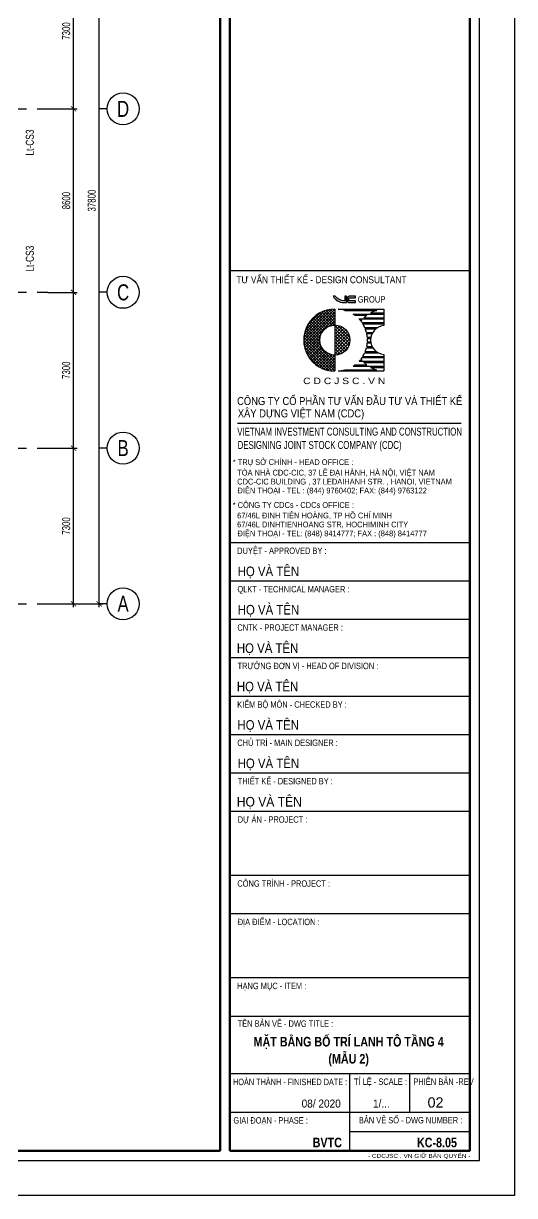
# Model space of a CAD drawing. Header units: millimetres. Extents: x 0 to 132458, y 0 to 365310.
# Drawn here: x 103131 to 126150, y 0 to 54941 of the extents above; entities that cross this region are included whole.
import ezdxf
from ezdxf.enums import TextEntityAlignment as Align

# ---------------------------------------------------------------- set-up
doc = ezdxf.new("R2010")
doc.units = ezdxf.units.MM
doc.header["$LTSCALE"] = 400
doc.header["$PDSIZE"] = -2
doc.linetypes.add('CENTER2', pattern=[1.125, 0.75, -0.125, 0.125, -0.125])
doc.layers.get('0').update_dxf_attribs({"lineweight": 5})
doc.layers.get('Defpoints').update_dxf_attribs({"color": 2})
doc.layers.add('02.CDC.DIM', color=1, linetype='Continuous', lineweight=20)
for name, color, linetype in [('CDC -TEXT KHUNG', 7, 'Continuous'), ('CDC-KHUNGTEN', 9, 'Continuous'), ('CDC.01.AXIS', 160, 'CENTER2'), ('CDC.02.DIM', 1, 'Continuous'), ('CDC.06.TEXT', 2, 'Continuous')]:
    doc.layers.add(name, color=color, linetype=linetype)
doc.styles.add('ARIAL', font='arial.ttf', dxfattribs={"width": 0.6})
doc.styles.add('Arial_B_3', font='arialbd.ttf', dxfattribs={"width": 0.75, "height": 3})
doc.styles.add('BIGTEXT', font='arial.ttf', dxfattribs={"width": 0.8})
doc.styles.add('KCS_SMTEXT', font='arial.ttf', dxfattribs={"width": 0.7})
doc.styles.add('KT CDC', font='arial.ttf', dxfattribs={"width": 0.85, "height": 200})
doc.dimstyles.new('KCS_DIM150', dxfattribs={"dimscale": 150, "dimtxt": 2.5, "dimasz": 1.6, "dimexe": 1.2, "dimexo": 0, "dimgap": 1, "dimtad": 1, "dimdec": 0, "dimzin": 0, "dimdsep": 46, "dimtxsty": 'KCS_SMTEXT', "dimblk": 'ARCHTICK', "dimcen": 0, "dimdle": 1, "dimclrd": 256, "dimclre": 256, "dimclrt": 2, "dimadec": 0, "dimazin": 0, "dimtfac": 1, "dimtdec": 0, "dimtix": 1, "dimtmove": 2, "dimatfit": 3, "dimfxl": 1, "dimtolj": 1, "dimtzin": 0, "dimarcsym": 0})

# ---------------------------------------------------------------- blocks, each defined once
blk = doc.blocks.new('_ArchTick')
at = {"color": 0, "linetype": 'ByBlock', "const_width": 0.15}
blk.add_lwpolyline([(-0.5, -0.5), (0.5, 0.5)], dxfattribs=at)
blk = doc.blocks.new('*D28')
at = {"layer": 'CDC.02.DIM', "lineweight": -2, "ltscale": 10, "transparency": 16777216}
for p, q in [((105477, 27587), (105477, 35187)), ((104277, 35037), (105657, 35037)), ((104277, 27737), (105657, 27737))]:
    blk.add_line(p, q, dxfattribs=at)
at = {"layer": 'Defpoints', "color": 0, "ltscale": 10, "transparency": 16777216}
for p in [(104277, 35037), (105477, 35037), (104277, 27737)]:
    blk.add_point(p, dxfattribs=at)
at = {"layer": 'CDC.02.DIM', "lineweight": -2, "ltscale": 10, "transparency": 16777216, "xscale": 240, "yscale": 240, "zscale": 240}
for p, rotation in [((105477, 35037), 90), ((105477, 27737), 270)]:
    blk.add_blockref('_ArchTick', p, dxfattribs=dict(at, rotation=rotation))
at = {"layer": 'CDC.02.DIM', "color": 2, "ltscale": 10, "transparency": 16777216, "insert": (105135, 31387), "char_height": 375, "attachment_point": 5, "rotation": 90, "style": 'KCS_SMTEXT'}
blk.add_mtext('\\A1;7300', dxfattribs=at)
blk = doc.blocks.new('*D29')
at = {"layer": 'CDC.02.DIM', "lineweight": -2, "ltscale": 10, "transparency": 16777216}
for p, q in [((104277, 42337), (105657, 42337)), ((105477, 34887), (105477, 42487)), ((104277, 35037), (105657, 35037))]:
    blk.add_line(p, q, dxfattribs=at)
at = {"layer": 'Defpoints', "color": 0, "ltscale": 10, "transparency": 16777216}
for p in [(104277, 42337), (105477, 42337), (104277, 35037)]:
    blk.add_point(p, dxfattribs=at)
at = {"layer": 'CDC.02.DIM', "lineweight": -2, "ltscale": 10, "transparency": 16777216, "xscale": 240, "yscale": 240, "zscale": 240}
for p, rotation in [((105477, 42337), 90), ((105477, 35037), 270)]:
    blk.add_blockref('_ArchTick', p, dxfattribs=dict(at, rotation=rotation))
at = {"layer": 'CDC.02.DIM', "color": 2, "ltscale": 10, "transparency": 16777216, "insert": (105135, 38687), "char_height": 375, "attachment_point": 5, "rotation": 90, "style": 'KCS_SMTEXT'}
blk.add_mtext('\\A1;7300', dxfattribs=at)
blk = doc.blocks.new('*D30')
at = {"layer": 'CDC.02.DIM', "lineweight": -2, "ltscale": 10, "transparency": 16777216}
for p, q in [((104277, 50937), (105657, 50937)), ((105477, 42187), (105477, 51087)), ((104277, 42337), (105657, 42337))]:
    blk.add_line(p, q, dxfattribs=at)
at = {"layer": 'Defpoints', "color": 0, "ltscale": 10, "transparency": 16777216}
for p in [(104277, 50937), (105477, 50937), (104277, 42337)]:
    blk.add_point(p, dxfattribs=at)
at = {"layer": 'CDC.02.DIM', "lineweight": -2, "ltscale": 10, "transparency": 16777216, "xscale": 240, "yscale": 240, "zscale": 240}
for p, rotation in [((105477, 50937), 90), ((105477, 42337), 270)]:
    blk.add_blockref('_ArchTick', p, dxfattribs=dict(at, rotation=rotation))
at = {"layer": 'CDC.02.DIM', "color": 2, "ltscale": 10, "transparency": 16777216, "insert": (105136, 46637), "char_height": 375, "attachment_point": 5, "rotation": 90, "style": 'KCS_SMTEXT'}
blk.add_mtext('\\A1;8600', dxfattribs=at)
blk = doc.blocks.new('*D31')
at = {"layer": 'CDC.02.DIM', "lineweight": -2, "ltscale": 10, "transparency": 16777216}
for p, q in [((105477, 50787), (105477, 58387)), ((104277, 58237), (105657, 58237)), ((104277, 50937), (105657, 50937))]:
    blk.add_line(p, q, dxfattribs=at)
at = {"layer": 'Defpoints', "color": 0, "ltscale": 10, "transparency": 16777216}
for p in [(104277, 58237), (105477, 58237), (104277, 50937)]:
    blk.add_point(p, dxfattribs=at)
at = {"layer": 'CDC.02.DIM', "lineweight": -2, "ltscale": 10, "transparency": 16777216, "xscale": 240, "yscale": 240, "zscale": 240}
for p, rotation in [((105477, 58237), 90), ((105477, 50937), 270)]:
    blk.add_blockref('_ArchTick', p, dxfattribs=dict(at, rotation=rotation))
at = {"layer": 'CDC.02.DIM', "color": 2, "ltscale": 10, "transparency": 16777216, "insert": (105135, 54587), "char_height": 375, "attachment_point": 5, "rotation": 90, "style": 'KCS_SMTEXT'}
blk.add_mtext('\\A1;7300', dxfattribs=at)
blk = doc.blocks.new('*D33')
at = {"layer": 'CDC.02.DIM', "lineweight": -2, "ltscale": 10, "transparency": 16777216}
for p, q in [((104277, 65537), (106857, 65537)), ((106677, 27587), (106677, 65687)), ((104277, 27737), (106857, 27737))]:
    blk.add_line(p, q, dxfattribs=at)
at = {"layer": 'Defpoints', "color": 0, "ltscale": 10, "transparency": 16777216}
for p in [(104277, 65537), (106677, 65537), (104277, 27737)]:
    blk.add_point(p, dxfattribs=at)
at = {"layer": 'CDC.02.DIM', "lineweight": -2, "ltscale": 10, "transparency": 16777216, "xscale": 240, "yscale": 240, "zscale": 240}
for p, rotation in [((106677, 65537), 90), ((106677, 27737), 270)]:
    blk.add_blockref('_ArchTick', p, dxfattribs=dict(at, rotation=rotation))
at = {"layer": 'CDC.02.DIM', "color": 2, "ltscale": 10, "transparency": 16777216, "insert": (106335, 46637), "char_height": 375, "attachment_point": 5, "rotation": 90, "style": 'KCS_SMTEXT'}
blk.add_mtext('\\A1;37800', dxfattribs=at)
blk = doc.blocks.new('_Axis name')
at = {"layer": 'CDC.02.DIM'}
blk.add_line((0, 2.5), (0, 0), dxfattribs=at)
blk.add_circle((0, 7.5), 5, dxfattribs=at)
at = {"layer": 'CDC.02.DIM', "style": 'BIGTEXT', "width": 0.75}
blk.add_attdef('.', text='', height=5, dxfattribs=at).set_placement((0, 7.5), align=Align.MIDDLE)
blk = doc.blocks.new('LOGOmoi')
at = {"layer": 'CDC -TEXT KHUNG'}
h = blk.add_hatch(color=1, dxfattribs=at)
h.paths.add_polyline_path([(1.46, 5.45), (1.26, 5.45), (1.26, 4.88), (1.21, 4.88, -0.237912), (0.06, 5.45), (-0.2, 5.45, 0.272847), (1.14, 4.66), (1.46, 4.66)])
h.paths.add_polyline_path([(2.59, 5.45), (1.8, 5.45, 0.414214), (1.54, 5.2), (1.54, 4.92, 0.414214), (1.8, 4.66), (2.59, 4.66), (2.59, 4.87), (1.8, 4.87, -0.414214), (1.74, 4.92), (1.74, 5.2, -0.414214), (1.8, 5.25), (2.59, 5.25)])
h = blk.add_hatch(dxfattribs=at)
h.set_pattern_fill('ANSI37', color=102, scale=2.293939, angle=360, style=0)
h.set_pattern_definition([(45, (-2844.4439, 636.61023), (-0.178426552, 0.178426553), []), (135, (-2844.4439, 636.61023), (-0.178426552, -0.178426553), [])])
edge = h.paths.add_edge_path()
edge.add_arc((0.02, 0), 1.87, 90, 270)
edge.add_line((0.02, -1.88), (0.02, -3.84))
edge.add_line((0.02, -3.84), (-0.17, -3.84))
edge.add_line((-0.17, -3.84), (-0.36, -3.83))
edge.add_line((-0.36, -3.83), (-0.55, -3.8))
edge.add_line((-0.55, -3.8), (-0.73, -3.77))
edge.add_line((-0.73, -3.77), (-0.92, -3.73))
edge.add_line((-0.92, -3.73), (-1.1, -3.68))
edge.add_line((-1.1, -3.68), (-1.28, -3.62))
edge.add_line((-1.28, -3.62), (-1.45, -3.55))
edge.add_line((-1.45, -3.55), (-1.63, -3.48))
edge.add_line((-1.63, -3.48), (-1.79, -3.39))
edge.add_line((-1.79, -3.39), (-1.96, -3.3))
edge.add_line((-1.96, -3.3), (-2.12, -3.2))
edge.add_line((-2.12, -3.2), (-2.27, -3.09))
edge.add_line((-2.27, -3.09), (-2.42, -2.97))
edge.add_line((-2.42, -2.97), (-2.56, -2.85))
edge.add_line((-2.56, -2.85), (-2.7, -2.72))
edge.add_line((-2.7, -2.72), (-2.83, -2.58))
edge.add_line((-2.83, -2.58), (-2.95, -2.44))
edge.add_line((-2.95, -2.44), (-3.07, -2.29))
edge.add_line((-3.07, -2.29), (-3.18, -2.14))
edge.add_line((-3.18, -2.14), (-3.28, -1.98))
edge.add_line((-3.28, -1.98), (-3.37, -1.81))
edge.add_line((-3.37, -1.81), (-3.46, -1.64))
edge.add_line((-3.46, -1.64), (-3.53, -1.47))
edge.add_line((-3.53, -1.47), (-3.6, -1.3))
edge.add_line((-3.6, -1.3), (-3.66, -1.12))
edge.add_line((-3.66, -1.12), (-3.71, -0.93))
edge.add_line((-3.71, -0.93), (-3.75, -0.75))
edge.add_line((-3.75, -0.75), (-3.79, -0.56))
edge.add_line((-3.79, -0.56), (-3.81, -0.38))
edge.add_line((-3.81, -0.38), (-3.82, -0.19))
edge.add_line((-3.82, -0.19), (-3.83, 0))
edge.add_line((-3.83, 0), (-3.82, 0.19))
edge.add_line((-3.82, 0.19), (-3.81, 0.38))
edge.add_line((-3.81, 0.38), (-3.79, 0.56))
edge.add_line((-3.79, 0.56), (-3.75, 0.75))
edge.add_line((-3.75, 0.75), (-3.71, 0.93))
edge.add_line((-3.71, 0.93), (-3.66, 1.12))
edge.add_line((-3.66, 1.12), (-3.6, 1.3))
edge.add_line((-3.6, 1.3), (-3.53, 1.47))
edge.add_line((-3.53, 1.47), (-3.46, 1.64))
edge.add_line((-3.46, 1.64), (-3.37, 1.81))
edge.add_line((-3.37, 1.81), (-3.28, 1.98))
edge.add_line((-3.28, 1.98), (-3.18, 2.14))
edge.add_line((-3.18, 2.14), (-3.07, 2.29))
edge.add_line((-3.07, 2.29), (-2.95, 2.44))
edge.add_line((-2.95, 2.44), (-2.83, 2.58))
edge.add_line((-2.83, 2.58), (-2.7, 2.72))
edge.add_line((-2.7, 2.72), (-2.56, 2.85))
edge.add_line((-2.56, 2.85), (-2.42, 2.97))
edge.add_line((-2.42, 2.97), (-2.27, 3.09))
edge.add_line((-2.27, 3.09), (-2.12, 3.2))
edge.add_line((-2.12, 3.2), (-1.96, 3.3))
edge.add_line((-1.96, 3.3), (-1.79, 3.39))
edge.add_line((-1.79, 3.39), (-1.63, 3.48))
edge.add_line((-1.63, 3.48), (-1.45, 3.55))
edge.add_line((-1.45, 3.55), (-1.28, 3.62))
edge.add_line((-1.28, 3.62), (-1.1, 3.68))
edge.add_line((-1.1, 3.68), (-0.92, 3.73))
edge.add_line((-0.92, 3.73), (-0.73, 3.77))
edge.add_line((-0.73, 3.77), (-0.55, 3.8))
edge.add_line((-0.55, 3.8), (-0.36, 3.83))
edge.add_line((-0.36, 3.83), (-0.17, 3.84))
edge.add_line((-0.17, 3.84), (0.02, 3.84))
edge.add_line((0.02, 3.84), (0.02, 1.87))
h = blk.add_hatch(dxfattribs=at)
h.set_pattern_fill('ANSI37', color=1, scale=2.293939, angle=360, style=0)
h.set_pattern_definition([(45, (-486.53502, -144.21504), (-0.20275745, 0.20275745), []), (135, (-486.53502, -144.21504), (-0.20275745, -0.20275745), [])])
h.paths.add_polyline_path([(0.02, 1.87), (0.02, -1.81), (0.02, -1.88, 0.414214), (1.89, 0, 0.414214)])
at = {"layer": 'CDC -TEXT KHUNG', "color": 102}
for p, q in [((0.02, 3.84), (0.02, -1.81)), ((0.42, 3.85), (6.1, 3.85)), ((1.28, 3.7), (5.24, 3.7)), ((2.3, 3.24), (6.1, 3.24)), ((2.51, 3.09), (4.01, 3.09)), ((4.47, 3.39), (6.1, 3.39)), ((6.1, 3.85), (6.1, 1.81)), ((3.03, 2.63), (6.1, 2.63)), ((3.16, 2.49), (3.36, 2.49)), ((3.4, 2.17), (6.1, 2.17)), ((3.49, 2.03), (6.1, 2.03)), ((3.64, 2.78), (6.1, 2.78)), ((3.74, 1.57), (5.37, 1.57)), ((3.8, 1.42), (5.15, 1.42)), ((3.95, 0.96), (4.75, 0.96)), ((3.98, 0.81), (4.66, 0.81)), ((4.05, 0.35), (4.51, 0.35)), ((4.06, 0.2), (4.49, 0.2)), ((3.8, -1.42), (5.15, -1.42)), ((3.95, -0.96), (4.75, -0.96)), ((3.98, -0.81), (4.66, -0.81)), ((4.05, -0.35), (4.51, -0.35)), ((4.06, -0.2), (4.49, -0.2)), ((0.02, -1.81), (0.02, -3.84)), ((3.03, -2.63), (6.1, -2.63)), ((3.16, -2.49), (3.36, -2.49)), ((3.4, -2.17), (6.1, -2.17)), ((3.49, -2.03), (6.1, -2.03)), ((3.64, -2.78), (6.1, -2.78)), ((3.74, -1.57), (5.37, -1.57)), ((6.1, -1.79), (6.1, -3.84)), ((0.01, -3.84), (0.02, -3.84)), ((0.42, -3.84), (6.1, -3.84)), ((1.28, -3.7), (5.24, -3.7)), ((2.3, -3.24), (6.1, -3.24)), ((2.51, -3.09), (4.01, -3.09)), ((4.47, -3.39), (6.1, -3.39))]:
    blk.add_line(p, q, dxfattribs=at)
at = {"layer": 'CDC -TEXT KHUNG'}
blk.add_line((3.78, 1.21), (3.78, 1.21), dxfattribs=at)
at = {"layer": 'CDC -TEXT KHUNG', "color": 1}
for points in [[(1.46, 5.45), (1.26, 5.45), (1.26, 4.88), (1.21, 4.88, -0.237912), (0.06, 5.45), (-0.2, 5.45, 0.272847), (1.14, 4.66), (1.46, 4.66)], [(2.59, 5.45), (1.8, 5.45, 0.414214), (1.54, 5.2), (1.54, 4.92, 0.414214), (1.8, 4.66), (2.59, 4.66), (2.59, 4.87), (1.8, 4.87, -0.414214), (1.74, 4.92), (1.74, 5.2, -0.414214), (1.8, 5.25), (2.59, 5.25)]]:
    blk.add_lwpolyline(points, format="xyb", close=True, dxfattribs=at)
at = {"layer": 'CDC -TEXT KHUNG', "color": 102}
blk.add_circle((0.02, 0), 1.87, dxfattribs=at)
blk.add_arc((0, 0), 3.85, 89.7449, 270.2551, dxfattribs=at)
at = {"layer": 'CDC -TEXT KHUNG', "color": 112}
blk.add_ellipse((0.22, 0), major_axis=(-2.72, 2.72), ratio=1, start_param=-1.064136, end_param=-0.838054, dxfattribs=at)
at = {"layer": 'CDC -TEXT KHUNG', "color": 102}
for centre, major_axis, start_param, end_param in [((0.22, 0), (-2.72, 2.72), -1.423028, -1.355019), ((6.3, 0), (-2.72, 2.72), -0.147768, -0.022458), ((6.3, 0), (2.72, 2.72), 1.064136, 1.278853), ((0.22, 0), (2.72, 2.72), 6.199614, 6.251308), ((6.3, 0), (-2.72, 2.72), 0.083571, 0.124553), ((0.22, 0), (-2.72, 2.72), 4.527318, 4.587836), ((0.22, 0), (-2.72, 2.72), 4.346177, 4.481253), ((6.27, 0.01), (1.28, 1.28), 0.884906, 3.827483), ((0.22, 0), (-2.72, 2.72), 4.178765, 4.304301), ((0.22, 0), (2.72, 2.72), 5.589142, 5.7099), ((0.22, 0), (2.72, 2.72), 5.445131, 5.550443), ((0.22, 0), (-2.72, 2.72), 3.549681, 3.675216), ((0.22, 0), (-2.72, 2.72), 3.714878, 3.835636), ((0.22, 0), (-2.72, 2.72), 3.17347, 3.225164), ((0.22, 0), (2.72, 2.72), 4.836942, 4.89746), ((6.3, 0), (-2.72, 2.72), 1.446243, 1.487225), ((0.22, 0), (2.72, 2.72), 4.943525, 5.078601), ((6.3, 0), (-2.72, 2.72), 1.538919, 1.718564), ((0.22, 0.01), (2.72, 2.72), 3.979647, 4.205729), ((0.22, 0), (-2.72, 2.72), 2.925816, 2.993825), ((6.3, 0), (2.72, 2.72), 3.433536, 3.648253)]:
    blk.add_ellipse(centre, major_axis=major_axis, ratio=1, start_param=start_param, end_param=end_param, dxfattribs=at)
at = {"layer": 'CDC -TEXT KHUNG', "color": 1, "style": 'KT CDC', "width": 0.85}
blk.add_text('GROUP', height=0.792, dxfattribs=at).set_placement((2.85, 4.67))
at = {"layer": 'CDC -TEXT KHUNG', "color": 102, "style": 'KT CDC', "width": 1.15}
blk.add_text('C D C J S C . V N', height=0.8, dxfattribs=at).set_placement((-3.92, -5.47))
blk = doc.blocks.new('Khung tên chuẩn')
at = {"layer": 'CDC-KHUNGTEN', "color": 6, "lineweight": 25}
for p, q in [((82700, 28900), (75200, 28900)), ((82700, 20400), (75200, 20400)), ((82700, 19200), (75200, 19200)), ((82700, 18000), (75200, 18000)), ((82700, 16800), (75200, 16800)), ((82700, 15600), (75200, 15600)), ((82700, 14400), (75200, 14400)), ((82700, 13200), (75200, 13200)), ((82700, 12000), (75200, 12000)), ((82700, 10000), (75200, 10000)), ((82700, 8800), (75200, 8800)), ((82700, 6800), (75200, 6800)), ((82700, 5600), (75200, 5600)), ((82700, 3800), (75200, 3800)), ((78950, 1400), (78950, 3800)), ((80825, 2600), (80825, 3800)), ((82700, 2600), (75200, 2600)), ((78950, 2000), (82700, 2000))]:
    blk.add_line(p, q, dxfattribs=at)
at = {"layer": 'CDC-KHUNGTEN', "color": 6}
blk.add_line((75439, 24136), (82433, 24136), dxfattribs=at)
at = {"layer": 'CDC-KHUNGTEN', "color": 8}
blk.add_lwpolyline([(75096, 1100), (83000, 1100), (83000, 58300), (3000, 58300), (3000, 1100), (75096, 1100)], dxfattribs=at)
at = {"layer": 'CDC-KHUNGTEN', "color": 255, "lineweight": 60}
blk.add_lwpolyline([(74900, 1400), (74900, 58000), (3300, 58000), (3300, 1400), (74900, 1400)], close=True, dxfattribs=at)
blk.add_lwpolyline([(75200, 1400), (82700, 1400), (82700, 58000), (75200, 58000), (75200, 1400)], dxfattribs=at)
at = {"layer": 'Defpoints', "color": 1, "ltscale": 0.2}
blk.add_lwpolyline([(0, 0), (0, 59400), (84100, 59400), (84100, 0), (0, 0)], close=True, dxfattribs=at)
at = {"layer": 'CDC-KHUNGTEN', "xscale": 251.3908497502836, "yscale": 251.3908497502836, "zscale": 251.3908497502836}
blk.add_blockref('LOGOmoi', (78480, 26732), dxfattribs=at)
at = {"layer": 'CDC -TEXT KHUNG', "style": 'KT CDC', "width": 0.85}
blk.add_text('TƯ VẤN THIẾT KẾ - DESIGN CONSULTANT', height=220, dxfattribs=at).set_placement((78066, 28509), align=Align.CENTER)
at = {"layer": 'CDC -TEXT KHUNG', "color": 7, "style": 'Arial_B_3', "width": 0.8}
blk.add_text('BVTC', height=300, dxfattribs=at).set_placement((78705, 1508), align=Align.RIGHT)
at = {"layer": 'CDC -TEXT KHUNG', "color": 6, "style": 'KT CDC', "width": 1.15}
blk.add_text('- CDCJSC . VN GIỮ BẢN QUYỂN -', height=125.69, dxfattribs=at).set_placement((79519, 1177))
at = {"layer": 'CDC-KHUNGTEN', "color": 6}
for s, height, style, width, p in [('CÔNG TY CỔ PHẦN TƯ VẤN ÐẦU TƯ VÀ THIẾT KẾ', 250, 'KT CDC', 0.84, (75430, 24703)), ('XÂY DỰNG VIỆT NAM (CDC)', 250, 'KT CDC', 0.84, (75452, 24317)), ('VIETNAM INVESTMENT CONSULTING AND CONSTRUCTION ', 250, 'KT CDC', 0.7, (75436, 23747)), ('DESIGNING JOINT STOCK COMPANY (CDC)', 250, 'KT CDC', 0.7, (75448, 23330)), ('* TRỤ SỞ CHÍNH - HEAD OFFICE :', 180, 'KT CDC', 0.85, (75294, 22830)), ('TÒA NHÀ CDC-CIC, 37 LÊ ĐẠI HÀNH, HÀ NỘI, VIỆT NAM', 180, 'KT CDC', 0.85, (75433, 22500)), ('CDC-CIC BUILDING , 37 LEDAIHANH STR. , HANOI, VIETNAM', 180, 'KT CDC', 0.85, (75433, 22220)), ('ĐIỆN THOẠI - TEL : (844) 9760402; FAX: (844) 9763122', 180, 'KT CDC', 0.85, (75441, 21940)), ('* CÔNG TY CDCs - CDCs OFFICE :', 180, 'KT CDC', 0.85, (75292, 21490)), ('67/46L ĐINH TIÊN HOÀNG, TP HỒ CHÍ MINH', 180, 'KT CDC', 0.85, (75430, 21160)), ('67/46L DINHTIENHOANG STR, HOCHIMINH CITY', 180, 'KT CDC', 0.85, (75430, 20880)), ('ĐIỆN THOẠI - TEL: (848) 8414777; FAX : (848) 8414777', 180, 'KT CDC', 0.85, (75442, 20600)), ('DUYỆT - APPROVED BY :', 200, 'ARIAL', 0.8, (75433, 20050)), ('QLKT - TECHNICAL MANAGER :', 200, 'ARIAL', 0.8, (75440, 18850)), ('CNTK - PROJECT MANAGER :', 200, 'ARIAL', 0.8, (75440, 17650)), ('TRƯỞNG ĐƠN VỊ - HEAD OF DIVISION :', 200, 'ARIAL', 0.8, (75445, 16450)), ('KIỂM BỘ MÔN - CHECKED BY :', 200, 'ARIAL', 0.8, (75434, 15244)), ('CHỦ TRÌ - MAIN DESIGNER :', 200, 'ARIAL', 0.8, (75438, 14050)), ('THIẾT KẾ - DESIGNED BY :', 200, 'ARIAL', 0.8, (75450, 12850)), ('DỰ ÁN - PROJECT :  ', 200, 'ARIAL', 0.8, (75449, 11650)), ('CÔNG TRÌNH - PROJECT :  ', 200, 'ARIAL', 0.8, (75438, 9650)), ('ĐỊA ĐIỂM - LOCATION :', 200, 'ARIAL', 0.8, (75449, 8450)), ('HẠNG MỤC - ITEM : ', 200, 'ARIAL', 0.8, (75433, 6450)), ('TÊN BẢN VẼ - DWG TITLE :', 200, 'ARIAL', 0.8, (75448, 5273)), ('TỈ LỆ - SCALE :', 200, 'ARIAL', 0.8, (79082, 3459)), ('PHIÊN BẢN -REV', 200, 'ARIAL', 0.7, (80938, 3459)), ('GIAI ĐOẠN - PHASE :', 200, 'ARIAL', 0.8, (75315, 2250)), ('BẢN VẼ SỐ - DWG NUMBER :', 200, 'ARIAL', 0.8, (79236, 2256))]:
    blk.add_text(s, height=height, dxfattribs=dict(at, style=style, width=width)).set_placement(p)
at = {"layer": 'CDC-KHUNGTEN', "color": 7}
for style, width, p in [('KT CDC', 0.85, (75448, 19356)), ('KT CDC', 0.85, (75450, 18156)), ('KT CDC', 0.85, (75423, 16956)), ('KT CDC', 0.85, (75423, 15756)), ('KT CDC', 0.85, (75442, 14556)), ('KT CDC', 0.85, (75448, 13356)), ('ARIAL', 0.9, (75421, 12156))]:
    blk.add_text('HỌ VÀ TÊN', height=300, dxfattribs=dict(at, style=style, width=width)).set_placement(p)
at = {"layer": 'CDC-KHUNGTEN', "color": 6, "style": 'ARIAL', "width": 0.814645}
blk.add_text('HOÀN THÀNH - FINISHED DATE :', height=200, dxfattribs=at).set_placement((75304, 3450), (78870, 3450), align=Align.FIT)
at = {"layer": 'CDC-KHUNGTEN', "color": 7, "style": 'ARIAL', "width": 0.9}
for s, p in [('08/ 2020', (78670, 2750)), ('1/...', (80200, 2750))]:
    blk.add_text(s, height=250, dxfattribs=at).set_placement(p, align=Align.RIGHT)
at = {"layer": 'CDC-KHUNGTEN', "color": 7, "style": 'KT CDC'}
blk.add_text('02', height=320, dxfattribs=at).set_placement((81879, 2750), align=Align.RIGHT)

msp = doc.modelspace()

# ---------------------------------------------------------------- linework, layer by layer
at = {"layer": 'CDC.01.AXIS', "ltscale": 10}
for p, q in [((10276.8, 50937.5), (104277.1, 50937.5)), ((10276.8, 42337.5), (104277.1, 42337.5)), ((10276.8, 35037.5), (104277.1, 35037.5)), ((10276.8, 27737.5), (104277.1, 27737.5))]:
    msp.add_line(p, q, dxfattribs=at)

# ---------------------------------------------------------------- block references
at = {"xscale": 1.5, "yscale": 1.5, "zscale": 1.5}
msp.add_blockref('Khung tên chuẩn', (0, 0), dxfattribs=at)
at = {"layer": '02.CDC.DIM'}
ref = msp.add_blockref('_Axis name', (106677.1, 50937.5), dxfattribs=dict(at, xscale=150, yscale=150, zscale=150, rotation=270))
ref.add_attrib('.', 'D', dxfattribs={"layer": 'CDC.02.DIM', "height": 750, "style": 'BIGTEXT', "width": 0.75}).set_placement((107802.1, 50937.5), align=Align.MIDDLE)
ref = msp.add_blockref('_Axis name', (106677.1, 42337.5), dxfattribs=dict(at, xscale=150, yscale=150, zscale=150, rotation=270))
ref.add_attrib('.', 'C', dxfattribs={"layer": 'CDC.02.DIM', "height": 750, "style": 'BIGTEXT', "width": 0.75}).set_placement((107802.1, 42337.5), align=Align.MIDDLE)
ref = msp.add_blockref('_Axis name', (106677.1, 35037.5), dxfattribs=dict(at, xscale=150, yscale=150, zscale=150, rotation=270))
ref.add_attrib('.', 'B', dxfattribs={"layer": 'CDC.02.DIM', "height": 750, "style": 'BIGTEXT', "width": 0.75}).set_placement((107802.1, 35037.5), align=Align.MIDDLE)
ref = msp.add_blockref('_Axis name', (106677.1, 27737.5), dxfattribs=dict(at, xscale=150, yscale=150, zscale=150, rotation=270))
ref.add_attrib('.', 'A', dxfattribs={"layer": 'CDC.02.DIM', "height": 750, "style": 'BIGTEXT', "width": 0.75}).set_placement((107802.1, 27737.5), align=Align.MIDDLE)

# ---------------------------------------------------------------- texts
at = {"layer": 'CDC -TEXT KHUNG', "style": 'Arial_B_3', "width": 0.8}
for s, p in [('MẶT BẰNG BỐ TRÍ LANH TÔ TẦNG 4', (118374.2, 6987.7)), ('(MẪU 2)', (118374.2, 6187.7))]:
    msp.add_text(s, height=450, dxfattribs=at).set_placement(p, align=Align.CENTER)
msp.add_text('KC-8.05', height=450, dxfattribs=at).set_placement((123450, 2261.8), align=Align.RIGHT)
at = {"layer": 'CDC.06.TEXT', "ltscale": 10, "style": 'KCS_SMTEXT', "width": 0.75}
for p in [(103616.1, 49360.8), (103616.1, 43912.4)]:
    msp.add_text('Lt-CS3', height=375, rotation=90, dxfattribs=at).set_placement(p, align=Align.CENTER)

# ---------------------------------------------------------------- dimensions: what is measured, and where the dimension line sits
at = {"layer": 'CDC.02.DIM', "ltscale": 10}
for base, p1, p2, picture, middle in [((106677.1, 65537.5), (104277.1, 27737.5), (104277.1, 65537.5), '*D33', (106335.5, 46637.5)), ((105477.1, 58237.5), (104277.1, 50937.5), (104277.1, 58237.5), '*D31', (105135.5, 54587.5)), ((105477.1, 50937.5), (104277.1, 42337.5), (104277.1, 50937.5), '*D30', (105135.6, 46637.5)), ((105477.1, 42337.5), (104277.1, 35037.5), (104277.1, 42337.5), '*D29', (105135.5, 38687.5)), ((105477.1, 35037.5), (104277.1, 27737.5), (104277.1, 35037.5), '*D28', (105135.5, 31387.5))]:
    dim = msp.add_linear_dim(base=base, p1=p1, p2=p2, angle=90, dimstyle='KCS_DIM150', dxfattribs=at)
    dim.commit()
    dim.dimension.update_dxf_attribs({"geometry": picture, "text_midpoint": middle})

doc.saveas('drawing.dxf')
